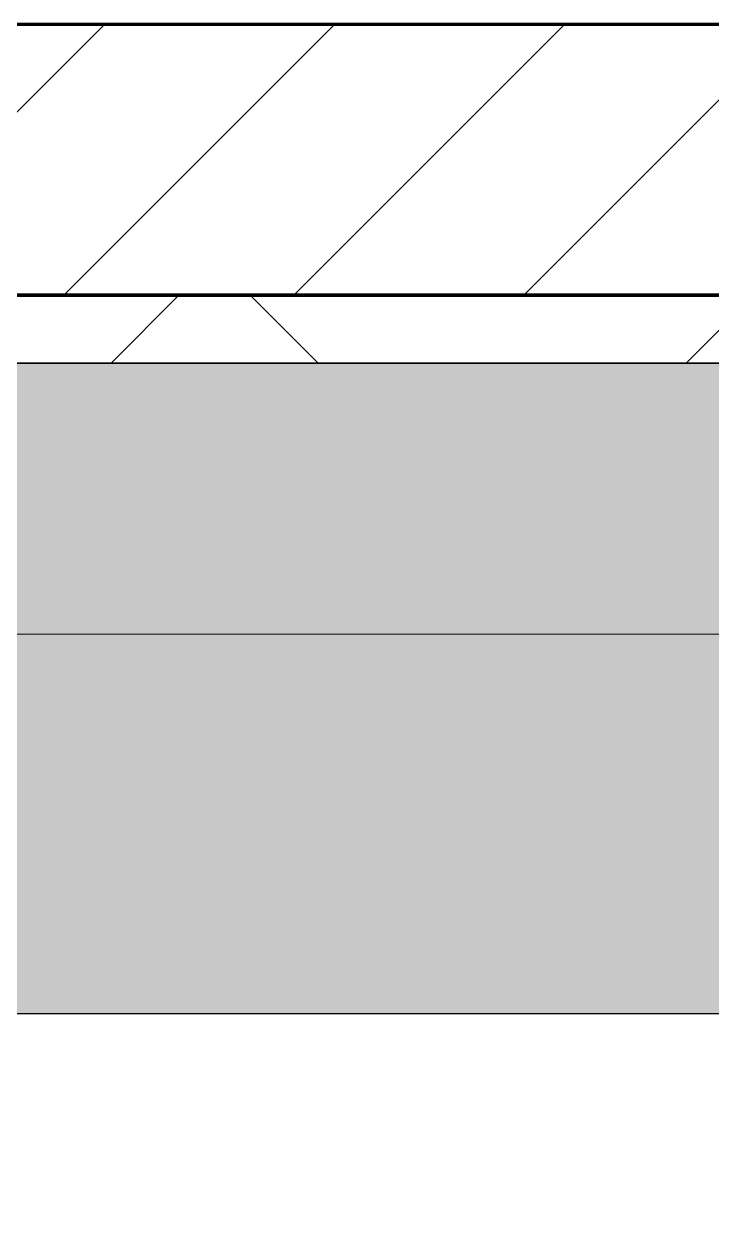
# Model space of a CAD drawing. Header units: millimetres. Extents: x -794334 to -714814, y -17806 to 22403.
# Drawn here: x -762755 to -762247, y 9255 to 10144 of the extents above; entities that cross this region are included whole.
import ezdxf
from ezdxf.xclip import XClip

# ---------------------------------------------------------------- set-up
doc = ezdxf.new("R2010")
doc.units = ezdxf.units.MM
doc.header["$XCLIPFRAME"] = 0
for name, color, linetype, lineweight in [('A-GENM', 1, 'Continuous', 9), ('A-GLAZ-CURT', 2, 'Continuous', 9), ('A-WALL', 5, 'Continuous', 35), ('A-WALL-FNSH', 2, 'Continuous', 35), ('A-WALL-PATT', 1, 'Continuous', 35)]:
    doc.layers.add(name, color=color, linetype=linetype, lineweight=lineweight)
doc.layers.add('A11_ALU.SOLID SHEET', color=2, linetype='Continuous')

# ---------------------------------------------------------------- blocks, each defined once
blk = doc.blocks.new('PPLS-PP19_Custom Tile Pattern - Custom Tile Pattern-V86-4252-01 ENLARGED CONCOURSE LEVEL - REFLECTED CEILING PLAN - SHEET 3')
at = {"layer": 'A-GLAZ-CURT'}
for p, q in [((-300, 0), (300, 0)), ((300, 0), (-300, 0)), ((195.99, 0), (213.31, 0)), ((213.31, 0), (195.99, 0)), ((230.06, 0), (300, 0)), ((-300, -50), (300, -50)), ((300, -50), (-300, -50))]:
    blk.add_line(p, q, dxfattribs=at)
for points, knots in [([(96.88, 0), (97.13, 0), (100.39, 0), (108.97, 0), (120.79, 0), (139.94, 0), (163.31, 0), (185.23, 0), (193.62, 0), (194.69, 0), (194.79, 0)], [-2249.696253, -2249.696253, -2249.696253, -2249.696253, -2233.599744, -2052.234781, -1843.028543, -1530.39897, -1095.004608, -529.74427, -295.064701, -265.121568, -265.121568, -265.121568, -265.121568]), ([(162.75, 0), (165.4, 0), (170.91, 0), (172.61, 0), (172.61, 0)], [-111.264224, -111.264224, -111.264224, -111.264224, -56.742688, -19.085662, -19.085662, -19.085662, -19.085662]), ([(164.78, 0), (165.22, 0), (167.98, 0), (174.15, 0), (185.98, 0), (208.82, 0), (219.42, 0), (230.06, 0)], [-92.070495, -92.070495, -92.070495, -92.070495, -87.660824, -65.295536, -41.623857, -24.459831, 0, 0, 0, 0]), ([(300, 0), (286.53, 0), (254.22, 0), (207.11, 0), (179.77, 0), (166.18, 0), (164.89, 0)], [-285.253232, -285.253232, -285.253232, -285.253232, -244.693688, -187.987675, -143.776725, -138.771843, -138.771843, -138.771843, -138.771843]), ([(193.8, 0), (193.33, 0), (190.11, 0), (183.13, 0), (171.6, 0), (165.64, 0), (165.05, 0)], [-11665.349007, -11665.349007, -11665.349007, -11665.349007, -11565.880756, -11105.624034, -10839.086983, -10807.602756, -10807.602756, -10807.602756, -10807.602756]), ([(168.37, 0), (167.68, 0), (166.78, 0), (165.74, 0), (165.59, 0)], [-543.375029, -543.375029, -543.375029, -543.375029, -530.793311, -528.615255, -528.615255, -528.615255, -528.615255]), ([(247.1, 0), (246.76, 0), (245.04, 0), (238.34, 0), (226.56, 0), (221.1, 0), (200.27, 0), (182.99, 0), (174.27, 0), (169.67, 0), (168.99, 0)], [-9649.085549, -9649.085549, -9649.085549, -9649.085549, -9581.591397, -9406.094246, -9221.510254, -9016.44624, -8717.832359, -8253.978395, -8152.463617, -8069.855175, -8069.855175, -8069.855175, -8069.855175]), ([(215.22, 0), (214.62, 0), (210.55, 0), (203.98, 0), (187.54, 0), (175.3, 0), (169.49, 0)], [-203.825446, -203.825446, -203.825446, -203.825446, -198.527383, -184.406837, -162.427601, -142.916156, -142.916156, -142.916156, -142.916156]), ([(171.51, 0), (176.48, 0), (193.23, 0), (201.73, 0), (208.81, 0), (213.9, 0), (241.96, 0), (266.73, 0), (281.71, 0), (291.71, 0), (296.52, 0), (297.86, 0), (298.09, 0)], [-7971.819559, -7971.819559, -7971.819559, -7971.819559, -7784.112253, -7606.717214, -7289.299508, -7042.621073, -6582.165592, -6068.460911, -5766.029927, -5566.724884, -5280.360606, -5199.253518, -5199.253518, -5199.253518, -5199.253518]), ([(172.07, 0), (177.66, 0), (187.87, 0), (201.08, 0), (207.47, 0), (213.96, 0), (215.11, 0)], [-255.364076, -255.364076, -255.364076, -255.364076, -237.955587, -223.92608, -215.862851, -208.75215, -208.75215, -208.75215, -208.75215]), ([(300, 0), (288.22, 0), (262, 0), (230.43, 0), (219.94, 0), (219.02, 0)], [-12528.858583, -12528.858583, -12528.858583, -12528.858583, -11905.454923, -11162.864862, -10856.732305, -10856.732305, -10856.732305, -10856.732305]), ([(219.9, 0), (220.86, 0), (227.84, 0), (242.06, 0), (246.54, 0), (246.96, 0)], [-10670.940496, -10670.940496, -10670.940496, -10670.940496, -10511.382485, -9925.173265, -9834.877357, -9834.877357, -9834.877357, -9834.877357]), ([(284.76, 0), (284.76, 0), (285.09, 0), (287.47, 0), (293.59, 0), (297.76, 0), (300, 0)], [-4110.630118, -4110.630118, -4110.630118, -4110.630118, -4053.389046, -3959.664717, -3862.421465, -3746.95702, -3746.95702, -3746.95702, -3746.95702]), ([(297.38, 0), (295.84, 0), (291.62, 0), (285.38, 0), (284.87, 0)], [-4803.172655, -4803.172655, -4803.172655, -4803.172655, -4358.271401, -4143.037883, -4143.037883, -4143.037883, -4143.037883])]:
    blk.add_open_spline(points, degree=3, knots=knots, dxfattribs=at)
for points in [[(168.74, 0), (168.74, 0), (169.81, 0), (171.51, 0)], [(195.11, 0), (194.91, 0), (194.44, 0), (193.8, 0)]]:
    blk.add_open_spline(points, degree=3, dxfattribs=at)
blk = doc.blocks.new('PPLS-PP19_Custom Tile Pattern - Custom Tile Pattern-V87-4252-01 ENLARGED CONCOURSE LEVEL - REFLECTED CEILING PLAN - SHEET 3')
at = {"layer": 'A-GLAZ-CURT'}
for p, q in [((300, 0), (-300, 0)), ((-299.46, 0), (300, 0)), ((-293.07, 0), (-275.75, 0)), ((-275.75, 0), (-293.07, 0)), ((-222.32, 0), (-205, 0)), ((-205, 0), (-222.32, 0)), ((-300, -50), (300, -50)), ((300, -50), (-300, -50))]:
    blk.add_line(p, q, dxfattribs=at)
at = {"layer": 'A-GLAZ-CURT', "flags": 128}
for points in [[(-299.46, 0), (-291.56, 0), (-283.3, 0), (-275.2, 0), (-267.26, 0), (-259.45, 0), (-251.77, 0), (-244.2, 0), (-236.74, 0), (-229.36, 0), (-222.06, 0), (-214.83, 0), (-207.71, 0), (-200.76, 0), (-194.02, 0), (-187.54, 0), (-181.38, 0), (-175.58, 0), (-170.25, 0), (-165.64, 0), (-162.01, 0), (-159.53, 0), (-157.46, 0), (-154.52, 0), (-149.42, 0), (-141.84, 0), (-132.81, 0), (-126.08, 0)], [(-125.17, 0), (-128.55, 0), (-134.16, 0), (-140.03, 0), (-145.5, 0), (-150.63, 0), (-155.53, 0), (-160.27, 0), (-164.95, 0), (-169.65, 0), (-174.47, 0), (-179.49, 0), (-184.81, 0), (-190.44, 0), (-196.37, 0), (-202.58, 0), (-209.04, 0), (-215.73, 0), (-222.63, 0), (-229.72, 0), (-236.97, 0), (-244.39, 0), (-251.96, 0), (-259.67, 0), (-267.51, 0), (-275.48, 0), (-283.55, 0), (-291.73, 0), (-299.46, 0)]]:
    blk.add_lwpolyline(points, dxfattribs=at)
at = {"layer": 'A-GLAZ-CURT'}
for points, knots in [([(-299.46, 0), (-284.3, 0), (-236.43, 0), (-174.61, 0), (-129.95, 0), (-110.8, 0), (-99.5, 0), (-91.46, 0)], [-5313.480129, -5313.480129, -5313.480129, -5313.480129, -4502.809032, -2700.551212, -1002.059161, -460.363443, 0, 0, 0, 0]), ([(-163.71, 0), (-179.25, 0), (-215.53, 0), (-262.4, 0), (-294.13, 0), (-299.46, 0)], [-16343.403925, -16343.403925, -16343.403925, -16343.403925, -15131.813646, -13729.592194, -13449.391214, -13449.391214, -13449.391214, -13449.391214]), ([(-137.88, 0), (-140.56, 0), (-147.66, 0), (-147.69, 0), (-158.72, 0), (-174.02, 0), (-185.59, 0), (-209.77, 0), (-232.01, 0), (-255.22, 0), (-262.59, 0), (-264.9, 0), (-265.4, 0)], [-3187.727384, -3187.727384, -3187.727384, -3187.727384, -2919.378265, -2477.344047, -2237.412286, -2029.680487, -1755.085331, -1400.429864, -858.079193, -543.655514, -208.940337, 0, 0, 0, 0]), ([(-258.6, 0), (-257.91, 0), (-254.26, 0), (-241.25, 0), (-225.99, 0), (-213.1, 0), (-200.2, 0), (-185.8, 0), (-173.81, 0), (-164.63, 0), (-163.71, 0)], [-5722.54675, -5722.54675, -5722.54675, -5722.54675, -5657.471696, -5413.335975, -5017.494783, -4832.723979, -4666.091899, -4349.945572, -4000.813434, -3960.997444, -3960.997444, -3960.997444, -3960.997444]), ([(-163.72, 0), (-168.61, 0), (-179.54, 0), (-199.46, 0), (-216.65, 0), (-231.26, 0), (-233.46, 0), (-234, 0)], [-2027.761493, -2027.761493, -2027.761493, -2027.761493, -1763.376603, -1422.553702, -978.033455, -846.069444, -682.911962, -682.911962, -682.911962, -682.911962]), ([(-233.49, 0), (-233.44, 0), (-232.38, 0), (-230.74, 0), (-225.3, 0), (-223.63, 0)], [-455.274641, -455.274641, -455.274641, -455.274641, -440.605512, -119.536984, 0, 0, 0, 0]), ([(-223.63, 0), (-219.39, 0), (-206.17, 0), (-188.58, 0), (-173.03, 0), (-165.77, 0), (-163.71, 0)], [-5463.295695, -5463.295695, -5463.295695, -5463.295695, -5161.076232, -4739.070012, -4465.409639, -4356.502688, -4356.502688, -4356.502688, -4356.502688]), ([(-96.62, 0), (-107.72, 0), (-128.82, 0), (-153.49, 0), (-163.62, 0)], [-18379.559514, -18379.559514, -18379.559514, -18379.559514, -17136.203329, -16345.600353, -16345.600353, -16345.600353, -16345.600353]), ([(-163.36, 0), (-159.56, 0), (-149.97, 0), (-136.84, 0), (-127.33, 0), (-124.19, 0), (-123.43, 0), (-123.28, 0)], [-4350.402127, -4350.402127, -4350.402127, -4350.402127, -4149.119819, -3839.893365, -3647.167523, -3488.92562, -3439.852845, -3439.852845, -3439.852845, -3439.852845]), ([(-133.82, 0), (-135.51, 0), (-137.8, 0), (-149.31, 0), (-156.48, 0), (-161.34, 0), (-162.55, 0)], [-2731.647847, -2731.647847, -2731.647847, -2731.647847, -2418.507304, -2308.929706, -2113.765672, -2048.735886, -2048.735886, -2048.735886, -2048.735886]), ([(-152.35, 0), (-151.03, 0), (-147.71, 0), (-143.57, 0), (-138.62, 0)], [-3494.978217, -3494.978217, -3494.978217, -3494.978217, -3371.022232, -3227.460399, -3227.460399, -3227.460399, -3227.460399]), ([(-118.78, 0), (-121.86, 0), (-126.28, 0), (-136.96, 0), (-147.46, 0), (-150.03, 0), (-150.57, 0)], [-5938.474035, -5938.474035, -5938.474035, -5938.474035, -5700.061948, -5508.838257, -5298.784692, -5196.16478, -5196.16478, -5196.16478, -5196.16478]), ([(-150.34, 0), (-150.07, 0), (-147.75, 0), (-142.6, 0), (-127.26, 0), (-107.3, 0), (-90.42, 0), (-75.26, 0), (-68.41, 0), (-65.12, 0), (-63.63, 0)], [-4948.728362, -4948.728362, -4948.728362, -4948.728362, -4883.323924, -4440.880425, -4054.690705, -3793.097032, -3402.597032, -3144.956779, -3050.982048, -2969.237017, -2969.237017, -2969.237017, -2969.237017]), ([(-26.75, 0), (-27.82, 0), (-36.18, 0), (-53.55, 0), (-78.2, 0), (-110.94, 0), (-130.52, 0), (-147.74, 0), (-149.07, 0)], [-8718.362214, -8718.362214, -8718.362214, -8718.362214, -8532.293389, -8073.216054, -7508.296369, -7004.680444, -6449.282163, -6277.220794, -6277.220794, -6277.220794, -6277.220794]), ([(-148.23, 0), (-146.94, 0), (-140.15, 0), (-137.28, 0), (-133.93, 0), (-128.78, 0), (-126.5, 0)], [-6162.058746, -6162.058746, -6162.058746, -6162.058746, -6017.569127, -5560.701257, -5364.112219, -5231.017328, -5231.017328, -5231.017328, -5231.017328]), ([(-86.16, 0), (-91.37, 0), (-104.13, 0), (-122.65, 0), (-139.03, 0), (-146.11, 0), (-146.95, 0)], [-1681.3698, -1681.3698, -1681.3698, -1681.3698, -1374.161226, -945.742622, -741.901385, -489.130243, -489.130243, -489.130243, -489.130243]), ([(-146.69, 0), (-146.59, 0), (-145.49, 0), (-135.69, 0), (-128.29, 0), (-125.15, 0)], [-420.34245, -420.34245, -420.34245, -420.34245, -406.956646, -290.263673, 0, 0, 0, 0]), ([(-127.41, 0), (-131.63, 0), (-133.16, 0), (-134.09, 0), (-134.15, 0)], [-8540.990293, -8540.990293, -8540.990293, -8540.990293, -8266.114998, -8246.473386, -8246.473386, -8246.473386, -8246.473386]), ([(-134.15, 0), (-133.32, 0), (-130.31, 0), (-118.2, 0), (-103.41, 0), (-96.38, 0)], [-7657.439573, -7657.439573, -7657.439573, -7657.439573, -7293.749979, -6839.55839, -6332.113493, -6332.113493, -6332.113493, -6332.113493]), ([(-120.13, 0), (-120.14, 0), (-120.24, 0), (-121.3, 0), (-129.25, 0), (-133.82, 0)], [-2933.992132, -2933.992132, -2933.992132, -2933.992132, -2920.575025, -2840.280255, -2731.647847, -2731.647847, -2731.647847, -2731.647847]), ([(-113.43, 0), (-113.44, 0), (-113.96, 0), (-119.73, 0), (-125.43, 0), (-127.03, 0), (-127.41, 0)], [-328.499627, -328.499627, -328.499627, -328.499627, -282.672656, -98.539552, -24.539552, 0, 0, 0, 0]), ([(-126.5, 0), (-122.44, 0), (-108.71, 0), (-86.68, 0), (-63.44, 0), (-54.4, 0), (-48.53, 0), (-30.79, 0), (-18.03, 0), (8.61, 0), (15.02, 0), (22.91, 0), (31, 0), (36.13, 0), (39.58, 0), (39.89, 0)], [-5231.017328, -5231.017328, -5231.017328, -5231.017328, -4994.692869, -4542.524482, -4008.285538, -3689.699207, -3546.54457, -3315.260113, -2864.387349, -2439.246196, -2084.094819, -1956.422387, -1818.904206, -1645.594513, -1628.988396, -1628.988396, -1628.988396, -1628.988396]), ([(-125.15, 0), (-124.93, 0), (-121.96, 0), (-113.01, 0), (-102.69, 0), (-97.67, 0), (-95.83, 0)], [-3362.7396, -3362.7396, -3362.7396, -3362.7396, -3342.215224, -3074.362186, -2902.289527, -2803.317666, -2803.317666, -2803.317666, -2803.317666]), ([(-122.08, 0), (-122.01, 0), (-121.69, 0), (-121.2, 0), (-120.88, 0)], [-3136.336417, -3136.336417, -3136.336417, -3136.336417, -3110.304437, -3035.164275, -3035.164275, -3035.164275, -3035.164275]), ([(-36.33, 0), (-36.43, 0), (-37.27, 0), (-45.02, 0), (-46.13, 0), (-60.59, 0), (-81.23, 0), (-99.51, 0), (-114.02, 0), (-117.28, 0), (-118.78, 0)], [-1855.773136, -1855.773136, -1855.773136, -1855.773136, -1810.870157, -1672.078046, -1405.135169, -1060.00838, -740.068933, -229.489605, -116.330425, 0, 0, 0, 0]), ([(-117.74, 0), (-117.19, 0), (-114.78, 0), (-113.43, 0), (-113.43, 0)], [-821.249067, -821.249067, -821.249067, -821.249067, -394.672656, -330.879064, -330.879064, -330.879064, -330.879064]), ([(-36.62, 0), (-36.62, 0), (-40.35, 0), (-44.32, 0), (-58.97, 0), (-85.2, 0), (-107.61, 0), (-116.56, 0), (-117.56, 0)], [-4069.478503, -4069.478503, -4069.478503, -4069.478503, -3858.647035, -3538.256648, -2842.901703, -2193.204658, -1433.981041, -985.49888, -985.49888, -985.49888, -985.49888]), ([(-115.82, 0), (-114.96, 0), (-110.49, 0), (-101.61, 0), (-96.38, 0)], [-5724.064692, -5724.064692, -5724.064692, -5724.064692, -5430.283136, -5115.12164, -5115.12164, -5115.12164, -5115.12164]), ([(-28.65, 0), (-32.53, 0), (-40.97, 0), (-56.24, 0), (-75.59, 0), (-94, 0), (-112.01, 0), (-114.94, 0), (-115.63, 0)], [-2070.406378, -2070.406378, -2070.406378, -2070.406378, -1792.521578, -1466.981642, -1208.454564, -789.402658, -501.969187, -243.577221, -243.577221, -243.577221, -243.577221]), ([(-72.93, 0), (-75.51, 0), (-82.65, 0), (-91.17, 0), (-95.83, 0)], [-19442.345229, -19442.345229, -19442.345229, -19442.345229, -18935.241197, -18409.345192, -18409.345192, -18409.345192, -18409.345192]), ([(-95.81, 0), (-94.69, 0), (-86.52, 0), (-74.02, 0), (-62.74, 0), (-60.36, 0), (-59.97, 0)], [-6318.48288, -6318.48288, -6318.48288, -6318.48288, -6236.997189, -5713.340575, -5140.470607, -5006.787413, -5006.787413, -5006.787413, -5006.787413]), ([(-95.78, 0), (-92.12, 0), (-83.23, 0), (-71.67, 0), (-65.93, 0), (-65.07, 0)], [-2802.283, -2802.283, -2802.283, -2802.283, -2605.247022, -2322.099534, -2241.8264, -2241.8264, -2241.8264, -2241.8264]), ([(-95.78, 0), (-90.68, 0), (-71.33, 0), (-48.51, 0), (-31.08, 0), (-27.96, 0)], [-5103.229623, -5103.229623, -5103.229623, -5103.229623, -4799.173296, -4065.652676, -3904.330532, -3904.330532, -3904.330532, -3904.330532]), ([(-91.46, 0), (-90.09, 0), (-84.7, 0), (-77.43, 0), (-72.73, 0), (-72.64, 0), (-72.64, 0)], [-19832.387487, -19832.387487, -19832.387487, -19832.387487, -19753.885894, -19541.04734, -19478.625389, -19471.062469, -19471.062469, -19471.062469, -19471.062469]), ([(-63.96, 0), (-64.13, 0), (-72.5, 0), (-80.63, 0), (-86.16, 0)], [-2171.769325, -2171.769325, -2171.769325, -2171.769325, -2007.031671, -1681.3698, -1681.3698, -1681.3698, -1681.3698]), ([(-29.03, 0), (-33.97, 0), (-43.74, 0), (-56.37, 0), (-71.66, 0), (-77.83, 0), (-82.66, 0), (-83.28, 0), (-83.28, 0)], [-2680.714891, -2680.714891, -2680.714891, -2680.714891, -2413.671296, -2161.752162, -2006.592567, -1646.621388, -1424.436217, -1393.971743, -1393.971743, -1393.971743, -1393.971743]), ([(-83.28, 0), (-83.28, 0), (-82.91, 0), (-76.14, 0), (-62.97, 0), (-48.14, 0), (-36.49, 0), (-33.57, 0), (-29.94, 0), (-28.57, 0)], [-1393.4169, -1393.4169, -1393.4169, -1393.4169, -1353.722004, -1274.333717, -1073.56893, -651.549973, -296.515819, -83.513472, 0, 0, 0, 0]), ([(-66.39, 0), (-66.39, 0), (-63.63, 0), (-53.63, 0), (-34.42, 0), (-29.82, 0), (-29.19, 0)], [-2493.31794, -2493.31794, -2493.31794, -2493.31794, -2315.303971, -1809.437387, -963.711516, -666.19313, -666.19313, -666.19313, -666.19313]), ([(31.18, 0), (25.97, 0), (11.99, 0), (-16.92, 0), (-47.42, 0), (-65.77, 0), (-66.37, 0), (-66.38, 0)], [-4496.803627, -4496.803627, -4496.803627, -4496.803627, -4222.080604, -3745.412743, -2981.410125, -2542.574734, -2498.224237, -2498.224237, -2498.224237, -2498.224237]), ([(-63.63, 0), (-61.49, 0), (-57.39, 0), (-54.49, 0), (-45.2, 0), (-40.79, 0), (-40.46, 0), (-40.44, 0)], [-2969.237017, -2969.237017, -2969.237017, -2969.237017, -2851.217951, -2734.127174, -2474.780881, -2410.990208, -2350.645972, -2350.645972, -2350.645972, -2350.645972]), ([(-58.83, 0), (-58.37, 0), (-57.29, 0), (-54.23, 0), (-46.33, 0), (-42.62, 0), (-41.76, 0)], [-4859.52896, -4859.52896, -4859.52896, -4859.52896, -4680.891996, -4469.85053, -4321.566175, -4270.495146, -4270.495146, -4270.495146, -4270.495146]), ([(-51.83, 0), (-51.83, 0), (-51.78, 0), (-47.4, 0), (-46.01, 0), (-40.22, 0), (-36.78, 0)], [-632.814994, -632.814994, -632.814994, -632.814994, -627.965721, -508.377888, -260.442412, 0, 0, 0, 0]), ([(-27.95, 0), (-29.85, 0), (-35.32, 0), (-44.85, 0), (-51.43, 0), (-51.79, 0)], [-1156.216062, -1156.216062, -1156.216062, -1156.216062, -1039.307308, -819.71621, -644.910881, -644.910881, -644.910881, -644.910881]), ([(-41.76, 0), (-39.9, 0), (-37.72, 0), (-36.92, 0), (-36.77, 0)], [-4270.495146, -4270.495146, -4270.495146, -4270.495146, -4161.040818, -4106.245333, -4106.245333, -4106.245333, -4106.245333]), ([(-36.78, 0), (-32.43, 0), (-19.22, 0), (8.83, 0), (43.36, 0), (70.92, 0), (82.12, 0), (83.66, 0)], [-6191.144455, -6191.144455, -6191.144455, -6191.144455, -5862.463379, -5340.621928, -4573.028122, -4094.177415, -3869.465285, -3869.465285, -3869.465285, -3869.465285]), ([(-36.29, 0), (-36.29, 0), (-34.66, 0), (-28.88, 0), (-26.95, 0), (-26.54, 0)], [-9150.272121, -9150.272121, -9150.272121, -9150.272121, -9057.163041, -8919.836787, -8834.607043, -8834.607043, -8834.607043, -8834.607043]), ([(30.82, 0), (29.27, 0), (20.14, 0), (3.54, 0), (-16.58, 0), (-34.76, 0), (-36.04, 0)], [-10462.034656, -10462.034656, -10462.034656, -10462.034656, -10363.088938, -9884.23066, -9424.652049, -9182.880979, -9182.880979, -9182.880979, -9182.880979]), ([(-33.34, 0), (-33.34, 0), (-32.93, 0), (-31.16, 0), (-30.52, 0)], [-2415.024266, -2415.024266, -2415.024266, -2415.024266, -2357.633367, -2323.618664, -2323.618664, -2323.618664, -2323.618664]), ([(-28.03, 0), (-29.32, 0), (-31.22, 0), (-31.82, 0), (-32, 0)], [-2798.630046, -2798.630046, -2798.630046, -2798.630046, -2698.150104, -2614.070998, -2614.070998, -2614.070998, -2614.070998]), ([(-30.76, 0), (-30.73, 0), (-29.99, 0), (-23.47, 0), (-15.75, 0), (-15.19, 0)], [-54176.191683, -54176.191683, -54176.191683, -54176.191683, -54157.274271, -53749.15266, -53717.791567, -53717.791567, -53717.791567, -53717.791567]), ([(-30.52, 0), (-27.11, 0), (-17.83, 0), (5.99, 0), (22.06, 0), (37.44, 0), (45.92, 0), (57.76, 0), (64.47, 0), (72.74, 0), (75.22, 0), (76.03, 0), (76.21, 0)], [-2323.618664, -2323.618664, -2323.618664, -2323.618664, -2142.497158, -1716.209403, -1206.526904, -1089.329421, -901.315459, -753.071572, -495.328968, -421.953223, -334.951786, -290.452333, -290.452333, -290.452333, -290.452333]), ([(-28.49, 0), (-28.21, 0), (-26.92, 0), (-24.45, 0), (-22.56, 0)], [-140.049081, -140.049081, -140.049081, -140.049081, -102.06493, 0, 0, 0, 0]), ([(-28.03, 0), (-26.47, 0), (-20.13, 0), (-11.45, 0), (2.08, 0), (13.15, 0), (21.24, 0), (24.62, 0), (24.72, 0), (24.72, 0)], [-5350.687586, -5350.687586, -5350.687586, -5350.687586, -5261.36855, -5050.479954, -4785.90057, -4596.498881, -4445.288762, -4384.376941, -4376.041937, -4376.041937, -4376.041937, -4376.041937]), ([(-13, 0), (-14.35, 0), (-17.68, 0), (-24.82, 0), (-27.65, 0), (-27.98, 0)], [-55207.591944, -55207.591944, -55207.591944, -55207.591944, -54789.006179, -54461.685999, -54417.288729, -54417.288729, -54417.288729, -54417.288729]), ([(9.32, 0), (9.08, 0), (7.65, 0), (2.57, 0), (-12.23, 0), (-21.39, 0), (-27.42, 0), (-27.96, 0)], [-2922.926651, -2922.926651, -2922.926651, -2922.926651, -2882.788014, -2720.818881, -2518.50168, -2125.455881, -2086.817836, -2086.817836, -2086.817836, -2086.817836]), ([(8.33, 0), (8.19, 0), (7.18, 0), (0.32, 0), (-13.57, 0), (-24.21, 0), (-27.95, 0)], [-3574.286521, -3574.286521, -3574.286521, -3574.286521, -3526.962355, -3285.499107, -2903.012179, -2700.216693, -2700.216693, -2700.216693, -2700.216693]), ([(76.63, 0), (74.8, 0), (67.65, 0), (53.52, 0), (37, 0), (24.07, 0), (12.82, 0), (-2.9, 0), (-18.19, 0), (-25.62, 0), (-27.73, 0)], [-3095.572228, -3095.572228, -3095.572228, -3095.572228, -2950.589685, -2634.532728, -2313.748533, -2106.613311, -1925.670641, -1617.263037, -1290.787923, -1160.839585, -1160.839585, -1160.839585, -1160.839585]), ([(39.91, 0), (35.05, 0), (23.98, 0), (2.64, 0), (-15.74, 0), (-25.18, 0), (-27.67, 0)], [-4060.229872, -4060.229872, -4060.229872, -4060.229872, -3766.694881, -3333.063701, -2994.501669, -2807.705886, -2807.705886, -2807.705886, -2807.705886]), ([(-27.54, 0), (-21.6, 0), (-9.92, 0), (4.23, 0), (9.64, 0), (10.14, 0), (10.18, 0)], [-3897.235535, -3897.235535, -3897.235535, -3897.235535, -3589.737505, -3285.047089, -3066.359526, -3044.715262, -3044.715262, -3044.715262, -3044.715262]), ([(-22.56, 0), (-20.27, 0), (-17.03, 0), (-11.36, 0), (-7.66, 0), (-6.6, 0), (-6.44, 0)], [-56468.192263, -56468.192263, -56468.192263, -56468.192263, -56344.022017, -56303.229861, -56166.290093, -56124.392176, -56124.392176, -56124.392176, -56124.392176]), ([(-15.19, 0), (-13.07, 0), (7.48, 0), (42.82, 0), (88.72, 0), (120.63, 0), (138.28, 0), (138.53, 0)], [-461.142613, -461.142613, -461.142613, -461.142613, -429.606584, -390.253598, -346.313304, -291.370682, -290.5735, -290.5735, -290.5735, -290.5735]), ([(-6.54, 0), (-6.73, 0), (-7.2, 0), (-7.6, 0), (-7.79, 0)], [-56009.792147, -56009.792147, -56009.792147, -56009.792147, -55949.290093, -55895.192118, -55895.192118, -55895.192118, -55895.192118]), ([(-2.63, 0), (-2.47, 0), (-1.22, 0), (4.92, 0), (15.97, 0), (22.54, 0), (24.49, 0)], [-226.825321, -226.825321, -226.825321, -226.825321, -220.269177, -206.416616, -198.214427, -187.717507, -187.717507, -187.717507, -187.717507]), ([(39.9, 0), (38.6, 0), (30.58, 0), (12, 0), (3.08, 0), (-1.67, 0), (-2.25, 0)], [-311.639388, -311.639388, -311.639388, -311.639388, -307.516438, -285.83788, -246.234814, -234.646884, -234.646884, -234.646884, -234.646884]), ([(24.69, 0), (24.54, 0), (20.99, 0), (15.48, 0), (10.8, 0), (9.63, 0)], [-4368.572414, -4368.572414, -4368.572414, -4368.572414, -4306.476363, -4080.000647, -3772.857994, -3772.857994, -3772.857994, -3772.857994]), ([(18.16, 0), (19.15, 0), (24.25, 0), (25.66, 0), (26.12, 0)], [-5700.113719, -5700.113719, -5700.113719, -5700.113719, -5554.232259, -5302.431367, -5302.431367, -5302.431367, -5302.431367]), ([(107.83, 0), (106.27, 0), (102.25, 0), (92.38, 0), (85.59, 0), (74.4, 0), (62.26, 0), (51.85, 0), (43.81, 0), (29.53, 0), (20.67, 0), (18.85, 0), (18.16, 0)], [-7869.530452, -7869.530452, -7869.530452, -7869.530452, -7723.759874, -7531.75727, -7135.649961, -6924.452779, -6738.82075, -6548.303034, -6314.283804, -6135.05769, -5972.647715, -5832.674503, -5832.674503, -5832.674503, -5832.674503]), ([(27.44, 0), (27.9, 0), (29.54, 0), (34.5, 0), (38.06, 0), (39.03, 0)], [-5037.309798, -5037.309798, -5037.309798, -5037.309798, -4887.603822, -4705.298446, -4639.627446, -4639.627446, -4639.627446, -4639.627446]), ([(27.89, 0), (29.09, 0), (32.03, 0), (37.06, 0), (39.27, 0)], [-147.777612, -147.777612, -147.777612, -147.777612, -135.792042, -127.807664, -127.807664, -127.807664, -127.807664]), ([(53.18, 0), (53.06, 0), (52.22, 0), (44.99, 0), (36.46, 0), (30.82, 0)], [-622.740158, -622.740158, -622.740158, -622.740158, -566.066452, -360.610861, 0, 0, 0, 0]), ([(136.44, 0), (121.66, 0), (86.93, 0), (51.16, 0), (31.18, 0)], [-106.750556, -106.750556, -106.750556, -106.750556, -59.610984, 0, 0, 0, 0]), ([(168.37, 0), (167.68, 0), (162.47, 0), (147.02, 0), (109.77, 0), (76.86, 0), (57.82, 0), (46.51, 0), (41.18, 0), (36.02, 0), (35.54, 0), (35.54, 0)], [-543.375029, -543.375029, -543.375029, -543.375029, -530.793311, -458.593899, -401.860199, -357.622665, -341.267687, -334.000314, -326.15566, -319.318397, -317.489778, -317.489778, -317.489778, -317.489778]), ([(36.29, 0), (37.77, 0), (48.82, 0), (64.79, 0), (95.91, 0), (124.45, 0), (132.42, 0), (134.6, 0)], [-314.598523, -314.598523, -314.598523, -314.598523, -305.899624, -287.17622, -249.500363, -194.761443, -152.241002, -152.241002, -152.241002, -152.241002]), ([(39.88, 0), (43.9, 0), (55.02, 0), (71.67, 0), (84.83, 0), (86.01, 0), (92.51, 0), (94.33, 0)], [-4620.77824, -4620.77824, -4620.77824, -4620.77824, -4353.683244, -3960.84581, -3759.045785, -3336.541051, -2783.776468, -2783.776468, -2783.776468, -2783.776468]), ([(39.9, 0), (42.3, 0), (51.23, 0), (71.92, 0), (94.1, 0), (105.83, 0), (107.79, 0)], [-127.051482, -127.051482, -127.051482, -127.051482, -118.513713, -97.899267, -63.759246, -57.007928, -57.007928, -57.007928, -57.007928]), ([(70.61, 0), (66.16, 0), (55.8, 0), (45.12, 0), (40.75, 0), (40.22, 0)], [-4647.237329, -4647.237329, -4647.237329, -4647.237329, -4326.416877, -4098.545751, -4066.332663, -4066.332663, -4066.332663, -4066.332663]), ([(40.43, 0), (43.69, 0), (51.58, 0), (58.74, 0), (61.34, 0), (61.45, 0)], [-1619.124411, -1619.124411, -1619.124411, -1619.124411, -1443.202566, -1228.752106, -1120.932285, -1120.932285, -1120.932285, -1120.932285]), ([(103.09, 0), (101.08, 0), (86.31, 0), (65.15, 0), (46.53, 0), (41.05, 0)], [-375.435014, -375.435014, -375.435014, -375.435014, -369.147452, -330.153101, -312.862512, -312.862512, -312.862512, -312.862512]), ([(61.47, 0), (61.47, 0), (61.21, 0), (54.61, 0), (53.71, 0), (53.56, 0)], [-1113.311073, -1113.311073, -1113.311073, -1113.311073, -1096.402191, -891.204116, -747.28819, -747.28819, -747.28819, -747.28819]), ([(76.22, 0), (75.58, 0), (73.64, 0), (71.05, 0), (70.61, 0)], [-193.634889, -193.634889, -193.634889, -193.634889, -31.537676, 0, 0, 0, 0])]:
    blk.add_open_spline(points, degree=3, knots=knots, dxfattribs=at)
for points in [[(-163.35, 0), (-160.71, 0), (-158.28, 0), (-157.22, 0)], [(-39.84, 0), (-39.08, 0), (-38.11, 0), (-37.36, 0)], [(-28.23, 0), (-29.05, 0), (-29.75, 0), (-30.21, 0)], [(24.49, 0), (25.23, 0), (25.72, 0), (26.04, 0)]]:
    blk.add_open_spline(points, degree=3, dxfattribs=at)
blk = doc.blocks.new('Curved Concourse Ceiling6 - Curved Concourse Ceiling-12515612-4252-01 ENLARGED CONCOURSE LEVEL - REFLECTED CEILING PLAN - SHEET 3')
at = {"layer": 'A-GENM'}
h = blk.add_hatch(color=256, dxfattribs=at)
h.paths.add_polyline_path([(-757257.49, 4129.03), (-757257.5, 9894.02), (-766307.49, 9893.72), (-766307.42, 4129.03), (-757903.08, 4129.03)])
h.paths.add_polyline_path([(-757903.08, 4329.03), (-766107.49, 4329.03), (-766107.49, 9694.03), (-757457.49, 9694.03), (-757457.49, 4329.03)])
blk.add_hatch(color=256, dxfattribs=at).paths.add_polyline_path([(-757903.08, 9414.03), (-757737.49, 9414.03), (-757457.49, 9694.03), (-766107.49, 9694.03), (-765827.49, 9414.03), (-758989.1, 9414.03)])
for p, q in [((-757257.49, 9894.03), (-766307.49, 9894.03)), ((-757257.49, 9894.03), (-766307.49, 9894.03)), ((-757457.49, 9694.03), (-766107.49, 9694.03)), ((-757457.49, 9694.03), (-766107.49, 9694.03)), ((-765827.49, 9414.03), (-757737.49, 9414.03)), ((-757737.49, 9414.03), (-765827.49, 9414.03))]:
    blk.add_line(p, q, dxfattribs=at)
blk = doc.blocks.new('*U1029')
at = {"layer": 'A-GENM'}
blk.add_blockref('Curved Concourse Ceiling6 - Curved Concourse Ceiling-12515612-4252-01 ENLARGED CONCOURSE LEVEL - REFLECTED CEILING PLAN - SHEET 3', (778882.37, -3579.02), dxfattribs=at)
at = {"layer": 'A-GLAZ-CURT', "rotation": 180}
for name, p in [('PPLS-PP19_Custom Tile Pattern - Custom Tile Pattern-V87-4252-01 ENLARGED CONCOURSE LEVEL - REFLECTED CEILING PLAN - SHEET 3', (16200, 6315)), ('PPLS-PP19_Custom Tile Pattern - Custom Tile Pattern-V86-4252-01 ENLARGED CONCOURSE LEVEL - REFLECTED CEILING PLAN - SHEET 3', (16800, 6315))]:
    blk.add_blockref(name, p, dxfattribs=at)
blk = doc.blocks.new('*U1230')
for points in [[(0, 0), (9050, 0), (9050, 5765), (0, 5765)], [(480, 480), (8570, 480), (8570, 5285), (480, 5285)]]:
    blk.add_lwpolyline(points, close=True)
blk = doc.blocks.new('*U1630')
blk.add_lwpolyline([(-4139.52, 6315), (-75674.95, 6315), (-75674.95, 550), (-4139.52, 550)], close=True)
blk.add_blockref('*U1230', (-21625.12, 550))

msp = doc.modelspace()

# ---------------------------------------------------------------- block references
at = {"layer": 'A11_ALU.SOLID SHEET'}
ref = msp.add_blockref('*U1630', (-744681.24, 3579.02), dxfattribs=at)
XClip(ref).set_block_clipping_path([(-45802.4668593339, -9620.0029952967), (23702.8690583039, 10334.9999958097)])

# ---------------------------------------------------------------- next in the draw order: hatches: boundary and pattern name
at = {"layer": 'A-WALL-PATT', "lineweight": 9}
h = msp.add_hatch(dxfattribs=at)
h.set_pattern_fill('FP_2', color=256, style=0, pattern_type=2)
h.set_pattern_definition([(45, (0, 0), (-84.852814, 84.852814), [])])
h.paths.add_polyline_path([(-745742.17, 9944.02), (-745742.17, 10144.02), (-783082.17, 10144.02), (-783082.17, 9944.02), (-747042.87, 9944.02)])
h = msp.add_hatch(dxfattribs=at)
h.set_pattern_fill('FP_5', color=256, style=0, pattern_type=2)
h.set_pattern_definition([(45, (0, 0), (-212.13203, 212.13203), []), (135, (0, 0), (-212.13203, -212.13203), [])])
h.paths.add_polyline_path([(-748821.9, 9894.02), (-748821.9, 9944.02), (-783057.37, 9944.02), (-783057.37, 9894.02), (-749214.91, 9894.02)])

# ---------------------------------------------------------------- next in the draw order: linework, layer by layer
at = {"layer": 'A-WALL', "color": 7, "lineweight": 70}
for p, q in [((-783082.17, 10144.02), (-745742.17, 10144.02)), ((-783057.37, 9944.02), (-748821.9, 9944.02)), ((-748821.9, 9944.02), (-783057.37, 9944.02))]:
    msp.add_line(p, q, dxfattribs=at)
at = {"layer": 'A-WALL-FNSH', "color": 250}
msp.add_line((-748821.9, 9894.02), (-783057.37, 9894.02), dxfattribs=at)

# ---------------------------------------------------------------- next in the draw order: block references
msp.add_blockref('*U1029', (-778882.37, 3579.02))

doc.saveas('drawing.dxf')
